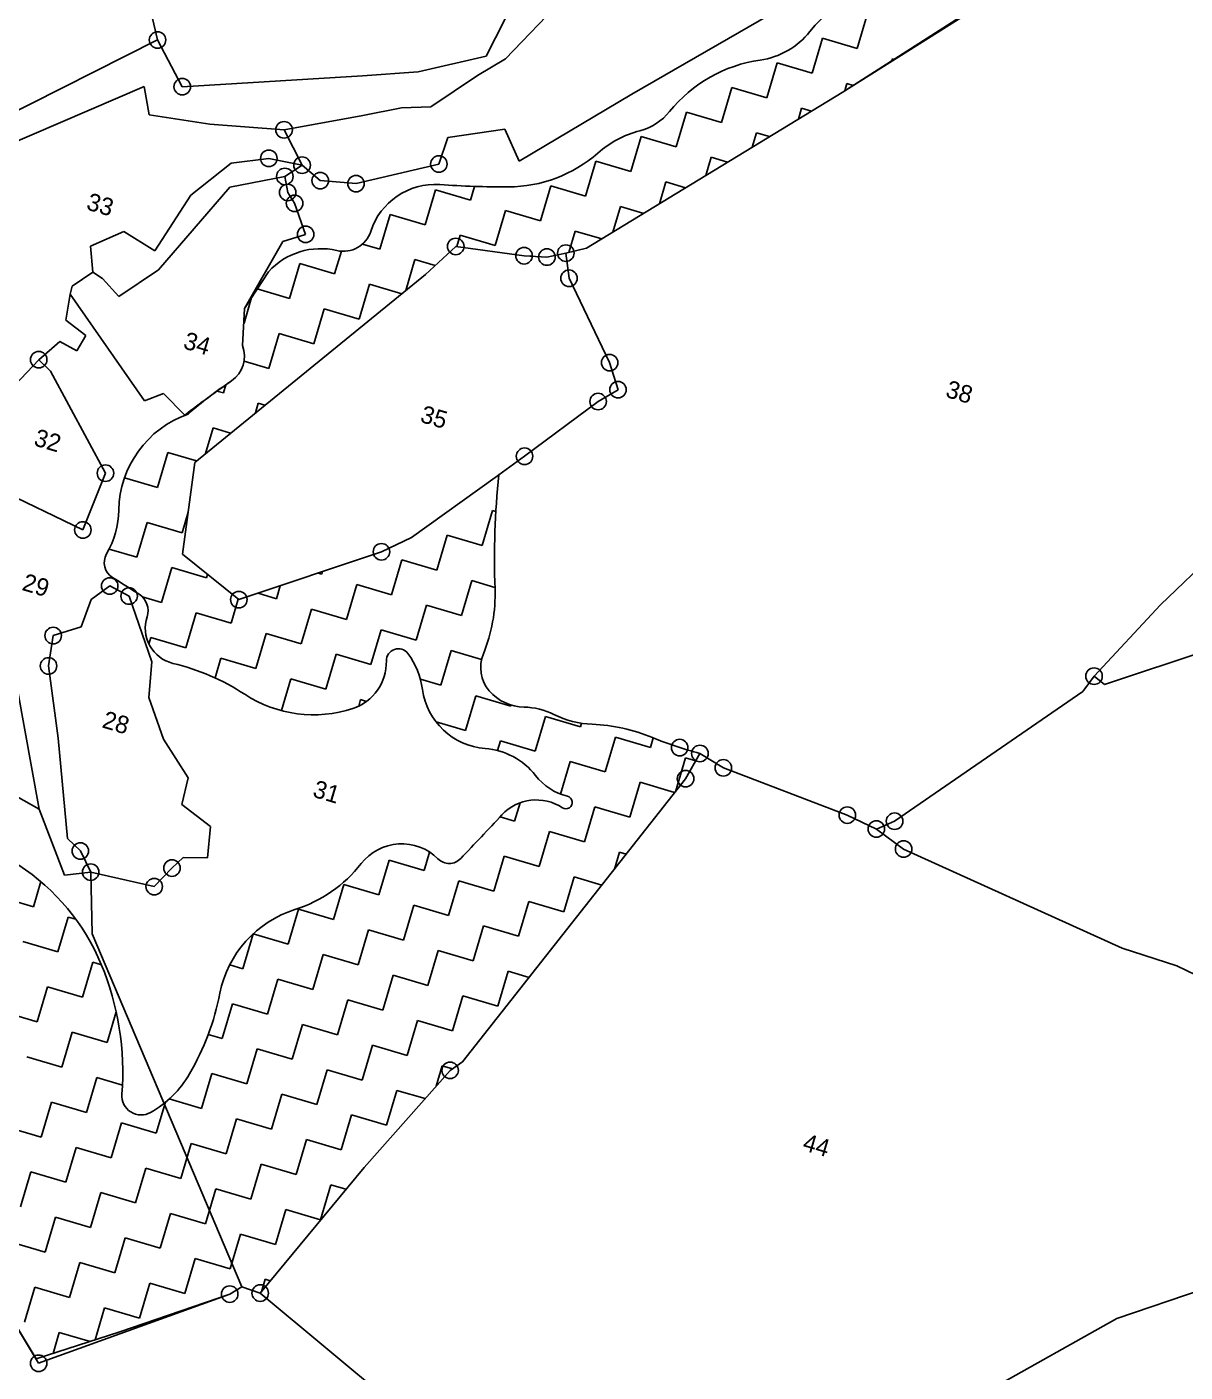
# Model space of a CAD drawing. Header units: metres. Extents: x 336276 to 340650, y 1777300 to 1780712.
# Drawn here: x 337389 to 338008, y 1778027 to 1778746 of the extents above; entities that cross this region are included whole.
import ezdxf
from ezdxf.enums import TextEntityAlignment as Align

# ---------------------------------------------------------------- set-up
doc = ezdxf.new("R2010")
doc.units = ezdxf.units.M
for name, color, linetype in [('POLY_HATCH', 12, 'Continuous'), ('POLY_PARCEL', 6, 'Continuous'), ('POLY_WATER', 4, 'Continuous'), ('TEXT_PARCEL', 7, 'Continuous')]:
    doc.layers.add(name, color=color, linetype=linetype)
doc.styles.add('TEXT_MAP', font='', dxfattribs={"height": 0.25})
doc.styles.get('TEXT_MAP').set_extended_font_data('Kruti Dev 050')

msp = doc.modelspace()

# ---------------------------------------------------------------- linework, layer by layer
for centre in [(337458.77, 1778739.23), (337471.98, 1778714.24), (337526.43, 1778691.17), (337518.27, 1778675.91), (337609.21, 1778672.9), (337526.84, 1778666.24), (337536.06, 1778672.29), (337545.77, 1778664.01), (337564.89, 1778662.4), (337528.36, 1778657.7), (337532.05, 1778651.88), (337537.95, 1778635.29), (337618.23, 1778628.82), (337654.76, 1778623.84), (337666.98, 1778623.14), (337677.11, 1778625.26), (337678.81, 1778611.81), (337395.22, 1778568.27), (337700.53, 1778566.68), (337705.02, 1778552.22), (337694.37, 1778545.88), (337655.02, 1778516.64), (337430.91, 1778507.58), (337418.84, 1778477.23), (337578.51, 1778465.56), (337433.19, 1778447.26), (337443.56, 1778441.88), (337502.23, 1778439.96), (337402.95, 1778420.74), (337400.46, 1778404.51), (337959.58, 1778399.04), (337738, 1778360.86), (337748.8, 1778357.71), (337761.33, 1778350.02), (337741.14, 1778344.23), (337827.62, 1778324.73), (337852.91, 1778321.49), (337843.16, 1778317.3), (337857.73, 1778306.61), (337417.48, 1778305.56), (337423, 1778294.26), (337466.49, 1778296.42), (337456.99, 1778286.51), (337615.21, 1778188.26), (337497.36, 1778068.62), (337513.66, 1778069.17), (337395.17, 1778031.64)]:
    msp.add_circle(centre, 4.42)
at = {"layer": 'POLY_HATCH'}
for p, q in [((337964.58, 1778800.5), (337824.85, 1778711.19)), ((337824.85, 1778711.19), (337688.1, 1778627.84)), ((337618.23, 1778628.82), (337602.11, 1778613.88)), ((337654.76, 1778623.84), (337618.23, 1778628.82)), ((337688.1, 1778627.84), (337677.11, 1778625.26)), ((337666.98, 1778623.14), (337654.76, 1778623.84)), ((337677.11, 1778625.26), (337666.98, 1778623.14)), ((337602.11, 1778613.88), (337478.64, 1778513.37)), ((337505.28, 1778595.7), (337518.08, 1778615.31)), ((337504.12, 1778575.8), (337505.28, 1778595.7)), ((337478.64, 1778513.37), (337472.13, 1778464.2)), ((337594.65, 1778473.19), (337639.23, 1778505.26)), ((337639.23, 1778505.26), (337641.28, 1778506.74)), ((337578.51, 1778465.56), (337594.65, 1778473.19)), ((337472.13, 1778464.2), (337502.23, 1778439.96)), ((337502.23, 1778439.96), (337578.51, 1778465.56)), ((337748.8, 1778357.71), (337741.14, 1778344.23)), ((337741.14, 1778344.23), (337621.88, 1778192.77)), ((337615.21, 1778188.26), (337569.17, 1778136.32)), ((337621.88, 1778192.77), (337615.21, 1778188.26)), ((337393.89, 1778034), (337324.15, 1778149.22)), ((337569.17, 1778136.32), (337513.66, 1778069.17)), ((337497.36, 1778068.62), (337438.64, 1778048.39)), ((337503.92, 1778072.59), (337497.36, 1778068.62)), ((337513.66, 1778069.17), (337503.92, 1778072.59)), ((337438.64, 1778048.39), (337393.89, 1778034))]:
    msp.add_line(p, q, dxfattribs=at)
at = {"layer": 'POLY_HATCH', "linetype": 'Continuous'}
for p, q in [((337832.96, 1778734.62), (337838.49, 1778753.3)), ((337808.75, 1778721.47), (337814.28, 1778740.15)), ((337814.28, 1778740.15), (337832.96, 1778734.62)), ((337851.36, 1778728.13), (337851.64, 1778729.09)), ((337851.64, 1778729.09), (337852.47, 1778728.84)), ((337784.53, 1778708.31), (337790.06, 1778727)), ((337790.06, 1778727), (337808.75, 1778721.47)), ((337760.32, 1778695.16), (337765.85, 1778713.84)), ((337765.85, 1778713.84), (337784.53, 1778708.31)), ((337826.3, 1778712.11), (337827.43, 1778715.94)), ((337827.43, 1778715.94), (337830.74, 1778714.96)), ((337736.11, 1778682.01), (337741.64, 1778700.69)), ((337741.64, 1778700.69), (337760.32, 1778695.16)), ((337801.49, 1778696.95), (337803.21, 1778702.78)), ((337803.21, 1778702.78), (337808.5, 1778701.22)), ((337711.89, 1778668.86), (337717.42, 1778687.54)), ((337717.42, 1778687.54), (337736.11, 1778682.01)), ((337776.69, 1778681.84), (337779, 1778689.63)), ((337779, 1778689.63), (337786.06, 1778687.54)), ((337687.68, 1778655.7), (337693.21, 1778674.39)), ((337693.21, 1778674.39), (337711.89, 1778668.86)), ((337751.9, 1778666.73), (337754.79, 1778676.48)), ((337754.79, 1778676.48), (337763.62, 1778673.87)), ((337727.11, 1778651.62), (337730.58, 1778663.33)), ((337730.58, 1778663.33), (337741.18, 1778660.19)), ((337601.89, 1778640.46), (337607.42, 1778659.14)), ((337607.42, 1778659.14), (337626.1, 1778653.61)), ((337626.1, 1778653.61), (337628.27, 1778660.93)), ((337663.47, 1778642.55), (337669, 1778661.24)), ((337669, 1778661.24), (337687.68, 1778655.7)), ((337702.32, 1778636.5), (337706.36, 1778650.17)), ((337706.36, 1778650.17), (337718.73, 1778646.51)), ((337577.67, 1778627.31), (337583.2, 1778645.99)), ((337583.2, 1778645.99), (337601.89, 1778640.46)), ((337639.25, 1778629.4), (337644.78, 1778648.08)), ((337644.78, 1778648.08), (337663.47, 1778642.55)), ((337618.74, 1778628.75), (337620.57, 1778634.93)), ((337620.57, 1778634.93), (337639.25, 1778629.4)), ((337678.78, 1778625.65), (337682.15, 1778637.02)), ((337682.15, 1778637.02), (337696.29, 1778632.83)), ((337568.31, 1778630.08), (337577.67, 1778627.31)), ((337529.25, 1778601), (337534.78, 1778619.69)), ((337534.78, 1778619.69), (337553.46, 1778614.16)), ((337553.46, 1778614.16), (337557.05, 1778626.28)), ((337591.45, 1778605.2), (337596.36, 1778621.78)), ((337596.36, 1778621.78), (337607.18, 1778618.57)), ((337657.88, 1778623.66), (337657.94, 1778623.87)), ((337657.94, 1778623.87), (337658.81, 1778623.61)), ((337512.06, 1778606.09), (337529.25, 1778601)), ((337566.61, 1778589.94), (337572.14, 1778608.63)), ((337572.14, 1778608.63), (337589.39, 1778603.52)), ((337505.03, 1778587.85), (337509.08, 1778601.52)), ((337542.4, 1778576.79), (337547.93, 1778595.47)), ((337547.93, 1778595.47), (337566.61, 1778589.94)), ((337504.83, 1778587.91), (337505.03, 1778587.85)), ((337518.19, 1778563.64), (337523.72, 1778582.32)), ((337523.72, 1778582.32), (337542.4, 1778576.79)), ((337505.02, 1778567.54), (337518.19, 1778563.64)), ((337493.97, 1778550.49), (337495.27, 1778554.86)), ((337490.51, 1778551.51), (337493.97, 1778550.49)), ((337511.14, 1778539.83), (337512.66, 1778544.95)), ((337512.66, 1778544.95), (337516.16, 1778543.92)), ((337484.37, 1778518.04), (337488.44, 1778531.8)), ((337488.44, 1778531.8), (337497.86, 1778529.02)), ((337458.7, 1778499.97), (337464.23, 1778518.65)), ((337464.23, 1778518.65), (337479.55, 1778514.11)), ((337441.13, 1778505.17), (337458.7, 1778499.97)), ((337471.85, 1778475.75), (337475.12, 1778486.78)), ((337632.38, 1778468.88), (337637.91, 1778487.56)), ((337637.91, 1778487.56), (337639.68, 1778487.03)), ((337447.64, 1778462.6), (337453.17, 1778481.28)), ((337453.17, 1778481.28), (337471.85, 1778475.75)), ((337608.16, 1778455.72), (337613.69, 1778474.41)), ((337613.69, 1778474.41), (337632.38, 1778468.88)), ((337432.88, 1778466.97), (337447.64, 1778462.6)), ((337460.79, 1778438.39), (337466.32, 1778457.07)), ((337466.32, 1778457.07), (337485, 1778451.54)), ((337544.66, 1778454.2), (337546.58, 1778453.63)), ((337546.58, 1778453.63), (337546.98, 1778454.98)), ((337583.95, 1778442.57), (337589.48, 1778461.25)), ((337589.48, 1778461.25), (337608.16, 1778455.72)), ((337485, 1778451.54), (337485.55, 1778453.39)), ((337522.37, 1778440.48), (337524.42, 1778447.41)), ((337559.74, 1778429.42), (337565.27, 1778448.1)), ((337565.27, 1778448.1), (337583.95, 1778442.57)), ((337621.31, 1778431.51), (337626.85, 1778450.19)), ((337626.85, 1778450.19), (337639.2, 1778446.54)), ((337450.69, 1778441.38), (337460.79, 1778438.39)), ((337498.16, 1778427.33), (337501.96, 1778440.17)), ((337512.49, 1778443.41), (337522.37, 1778440.48)), ((337473.94, 1778414.18), (337479.47, 1778432.86)), ((337479.47, 1778432.86), (337498.16, 1778427.33)), ((337535.52, 1778416.27), (337541.05, 1778434.95)), ((337541.05, 1778434.95), (337559.74, 1778429.42)), ((337597.1, 1778418.36), (337602.63, 1778437.04)), ((337602.63, 1778437.04), (337621.31, 1778431.51)), ((337454.19, 1778416.09), (337455.26, 1778419.71)), ((337455.26, 1778419.71), (337473.94, 1778414.18)), ((337511.31, 1778403.11), (337516.84, 1778421.8)), ((337516.84, 1778421.8), (337535.52, 1778416.27)), ((337572.89, 1778405.21), (337578.42, 1778423.89)), ((337578.42, 1778423.89), (337597.1, 1778418.36)), ((337610.25, 1778394.15), (337615.78, 1778412.83)), ((337615.78, 1778412.83), (337632.05, 1778408.01)), ((337489.51, 1778398.13), (337492.63, 1778408.64)), ((337492.63, 1778408.64), (337511.31, 1778403.11)), ((337548.68, 1778392.05), (337554.21, 1778410.74)), ((337554.21, 1778410.74), (337572.89, 1778405.21)), ((337524.97, 1778380.62), (337529.99, 1778397.58)), ((337529.99, 1778397.58), (337548.68, 1778392.05)), ((337599.32, 1778397.38), (337610.25, 1778394.15)), ((337566.32, 1778383.03), (337567.36, 1778386.52)), ((337567.36, 1778386.52), (337570.55, 1778385.58)), ((337623.41, 1778369.93), (337628.94, 1778388.61)), ((337628.94, 1778388.61), (337647.62, 1778383.08)), ((337647.62, 1778383.08), (337647.77, 1778383.61)), ((337660.77, 1778358.87), (337666.3, 1778377.55)), ((337666.3, 1778377.55), (337684.99, 1778372.02)), ((337607.69, 1778374.59), (337623.41, 1778369.93)), ((337684.99, 1778372.02), (337685.53, 1778373.87)), ((337640.58, 1778359.29), (337642.09, 1778364.4)), ((337642.09, 1778364.4), (337660.77, 1778358.87)), ((337698.14, 1778347.81), (337703.67, 1778366.49)), ((337703.67, 1778366.49), (337722.35, 1778360.96)), ((337722.35, 1778360.96), (337723.86, 1778366.06)), ((337735.66, 1778337.27), (337741.03, 1778355.43)), ((337741.03, 1778355.43), (337746.57, 1778353.79)), ((337674.31, 1778335.97), (337679.46, 1778353.34)), ((337679.46, 1778353.34), (337698.14, 1778347.81)), ((337711.29, 1778323.6), (337716.82, 1778342.28)), ((337716.82, 1778342.28), (337735.29, 1778336.81)), ((337649.71, 1778321.51), (337652.6, 1778331.28)), ((337687.08, 1778310.45), (337692.61, 1778329.13)), ((337692.61, 1778329.13), (337711.29, 1778323.6)), ((337641.95, 1778323.8), (337649.71, 1778321.51)), ((337662.86, 1778297.29), (337668.39, 1778315.98)), ((337668.39, 1778315.98), (337687.08, 1778310.45)), ((337601.29, 1778295.2), (337604.19, 1778305.01)), ((337703.1, 1778295.92), (337705.76, 1778304.91)), ((337705.76, 1778304.91), (337709.34, 1778303.85)), ((337577.07, 1778282.05), (337582.6, 1778300.73)), ((337582.6, 1778300.73), (337601.29, 1778295.2)), ((337638.65, 1778284.14), (337644.18, 1778302.82)), ((337644.18, 1778302.82), (337662.86, 1778297.29)), ((337392.34, 1778275.77), (337396.31, 1778289.21)), ((337614.44, 1778270.99), (337619.97, 1778289.67)), ((337619.97, 1778289.67), (337638.65, 1778284.14)), ((337676.02, 1778273.08), (337681.55, 1778291.76)), ((337681.55, 1778291.76), (337696.37, 1778287.37)), ((337552.86, 1778268.9), (337558.39, 1778287.58)), ((337558.39, 1778287.58), (337577.07, 1778282.05)), ((337373.65, 1778281.3), (337392.34, 1778275.77)), ((337528.65, 1778255.74), (337534.18, 1778274.43)), ((337534.18, 1778274.43), (337552.86, 1778268.9)), ((337590.22, 1778257.84), (337595.75, 1778276.52)), ((337595.75, 1778276.52), (337614.44, 1778270.99)), ((337651.8, 1778259.93), (337657.33, 1778278.61)), ((337657.33, 1778278.61), (337676.02, 1778273.08)), ((337405.49, 1778251.56), (337411.02, 1778270.24)), ((337411.02, 1778270.24), (337415.09, 1778269.04)), ((337504.43, 1778242.59), (337509.96, 1778261.27)), ((337509.96, 1778261.27), (337528.65, 1778255.74)), ((337566.01, 1778244.68), (337571.54, 1778263.37)), ((337571.54, 1778263.37), (337590.22, 1778257.84)), ((337627.59, 1778246.77), (337633.12, 1778265.46)), ((337633.12, 1778265.46), (337651.8, 1778259.93)), ((337386.81, 1778257.09), (337405.49, 1778251.56)), ((337418.64, 1778227.35), (337424.17, 1778246.03)), ((337424.17, 1778246.03), (337428.77, 1778244.67)), ((337541.8, 1778231.53), (337547.33, 1778250.21)), ((337547.33, 1778250.21), (337566.01, 1778244.68)), ((337603.38, 1778233.62), (337608.91, 1778252.3)), ((337608.91, 1778252.3), (337627.59, 1778246.77)), ((337497.38, 1778244.68), (337504.43, 1778242.59)), ((337579.16, 1778220.47), (337584.69, 1778239.15)), ((337584.69, 1778239.15), (337603.38, 1778233.62)), ((337640.74, 1778222.56), (337646.27, 1778241.24)), ((337646.27, 1778241.24), (337657.44, 1778237.94)), ((337394.43, 1778214.19), (337399.96, 1778232.88)), ((337399.96, 1778232.88), (337418.64, 1778227.35)), ((337517.58, 1778218.38), (337523.12, 1778237.06)), ((337523.12, 1778237.06), (337541.8, 1778231.53)), ((337554.95, 1778207.32), (337560.48, 1778226)), ((337560.48, 1778226), (337579.16, 1778220.47)), ((337616.53, 1778209.41), (337622.06, 1778228.09)), ((337622.06, 1778228.09), (337640.74, 1778222.56)), ((337375.74, 1778219.72), (337394.43, 1778214.19)), ((337431.79, 1778203.13), (337436.66, 1778219.57)), ((337493.37, 1778205.23), (337498.9, 1778223.91)), ((337498.9, 1778223.91), (337517.58, 1778218.38)), ((337530.74, 1778194.16), (337536.27, 1778212.85)), ((337536.27, 1778212.85), (337554.95, 1778207.32)), ((337592.32, 1778196.26), (337597.85, 1778214.94)), ((337597.85, 1778214.94), (337616.53, 1778209.41)), ((337407.58, 1778189.98), (337413.11, 1778208.66)), ((337413.11, 1778208.66), (337431.79, 1778203.13)), ((337485.86, 1778207.45), (337493.37, 1778205.23)), ((337388.9, 1778195.51), (337407.58, 1778189.98)), ((337506.52, 1778181.01), (337512.05, 1778199.7)), ((337512.05, 1778199.7), (337530.74, 1778194.16)), ((337568.1, 1778183.1), (337573.63, 1778201.79)), ((337573.63, 1778201.79), (337592.32, 1778196.26)), ((337543.89, 1778169.95), (337549.42, 1778188.63)), ((337549.42, 1778188.63), (337568.1, 1778183.1)), ((337607.79, 1778179.89), (337611, 1778190.73)), ((337611, 1778190.73), (337616.47, 1778189.11)), ((337420.73, 1778165.77), (337426.26, 1778184.45)), ((337426.26, 1778184.45), (337440.03, 1778180.38)), ((337482.31, 1778167.86), (337487.84, 1778186.54)), ((337487.84, 1778186.54), (337506.52, 1778181.01)), ((337519.68, 1778156.8), (337525.21, 1778175.48)), ((337525.21, 1778175.48), (337543.89, 1778169.95)), ((337581.26, 1778158.89), (337586.79, 1778177.57)), ((337586.79, 1778177.57), (337601.8, 1778173.13)), ((337396.52, 1778152.62), (337402.05, 1778171.3)), ((337402.05, 1778171.3), (337420.73, 1778165.77)), ((337458.1, 1778154.71), (337462.99, 1778171.23)), ((337465.02, 1778172.98), (337482.31, 1778167.86)), ((337433.88, 1778141.56), (337439.42, 1778160.24)), ((337439.42, 1778160.24), (337458.1, 1778154.71)), ((337495.46, 1778143.65), (337500.99, 1778162.33)), ((337500.99, 1778162.33), (337519.68, 1778156.8)), ((337557.04, 1778145.74), (337562.57, 1778164.42)), ((337562.57, 1778164.42), (337581.26, 1778158.89)), ((337377.84, 1778158.15), (337396.52, 1778152.62)), ((337409.67, 1778128.4), (337415.2, 1778147.09)), ((337415.2, 1778147.09), (337433.88, 1778141.56)), ((337471.25, 1778130.49), (337476.78, 1778149.18)), ((337476.78, 1778149.18), (337495.46, 1778143.65)), ((337532.83, 1778132.59), (337538.36, 1778151.27)), ((337538.36, 1778151.27), (337557.04, 1778145.74)), ((337508.62, 1778119.43), (337514.15, 1778138.12)), ((337514.15, 1778138.12), (337532.83, 1778132.59)), ((337385.46, 1778115.25), (337390.99, 1778133.93)), ((337390.99, 1778133.93), (337409.67, 1778128.4)), ((337447.04, 1778117.34), (337452.57, 1778136.02)), ((337452.57, 1778136.02), (337471.25, 1778130.49)), ((337484.4, 1778106.28), (337489.93, 1778124.96)), ((337489.93, 1778124.96), (337508.62, 1778119.43)), ((337545.98, 1778108.37), (337551.51, 1778127.06)), ((337551.51, 1778127.06), (337559.54, 1778124.68)), ((337422.82, 1778104.19), (337428.35, 1778122.87)), ((337428.35, 1778122.87), (337447.04, 1778117.34)), ((337398.61, 1778091.04), (337404.14, 1778109.72)), ((337404.14, 1778109.72), (337422.82, 1778104.19)), ((337460.19, 1778093.13), (337465.72, 1778111.81)), ((337465.72, 1778111.81), (337484.4, 1778106.28)), ((337521.77, 1778095.22), (337527.3, 1778113.9)), ((337527.3, 1778113.9), (337545.98, 1778108.37)), ((337379.93, 1778096.57), (337398.61, 1778091.04)), ((337435.98, 1778079.98), (337441.51, 1778098.66)), ((337441.51, 1778098.66), (337460.19, 1778093.13)), ((337497.56, 1778082.07), (337503.09, 1778100.75)), ((337503.09, 1778100.75), (337521.77, 1778095.22)), ((337473.34, 1778068.92), (337478.87, 1778087.6)), ((337478.87, 1778087.6), (337497.56, 1778082.07)), ((337411.76, 1778066.82), (337417.29, 1778085.51)), ((337417.29, 1778085.51), (337435.98, 1778079.98)), ((337449.13, 1778055.76), (337454.66, 1778074.45)), ((337454.66, 1778074.45), (337473.34, 1778068.92)), ((337514.28, 1778069.91), (337516.24, 1778076.54)), ((337516.24, 1778076.54), (337519.06, 1778075.7)), ((337387.55, 1778053.67), (337393.08, 1778072.35)), ((337393.08, 1778072.35), (337411.76, 1778066.82)), ((337425.36, 1778044.12), (337430.45, 1778061.29)), ((337430.45, 1778061.29), (337449.13, 1778055.76)), ((337402.9, 1778036.9), (337406.23, 1778048.14)), ((337406.23, 1778048.14), (337422.71, 1778043.26))]:
    msp.add_line(p, q, dxfattribs=at)
at = {"layer": 'POLY_HATCH'}
for centre, radius, start, end in [((337871.01, 1778693.2), 81.08, 92.38035, 141.47601), ((337775.13, 1778769.53), 41.48, 278.2045, 321.47601), ((337791.94, 1778652.91), 76.35, 98.2045, 140.99472), ((337708.9, 1778720.17), 30.52, 284.75605, 320.99472), ((337730.84, 1778636.87), 55.62, 104.75605, 131.22417), ((337646.19, 1778733.48), 72.82, 270.16382, 311.22417), ((337607.21, 1778625.74), 36.21, 86.06556, 162.12345), ((337644.93, 1779174.24), 513.58, 266.06556, 270.16382), ((337558.17, 1778641.56), 15.32, 256.83938, 342.12345), ((337546.05, 1778589.75), 37.89, 76.83938, 137.58647), ((337489.29, 1778570.01), 15.92, 304.68924, 21.32787), ((337612.14, 1778383.5), 207.41, 123.27113, 131.36879), ((337493.33, 1778486.99), 55.28, 109.30069, 179.09462), ((338076.2, 1778461.56), 437.26, 174.06943, 182.06458), ((337389.86, 1778488.73), 48.21, 329.72413, 358.97332), ((337439.52, 1778459.74), 9.29, 149.72413, 238.65839), ((337150.14, 1777984.57), 547.06, 56.89609, 58.65839), ((337443.2, 1778434.06), 10.48, 341.69766, 56.89609), ((337555.55, 1778442.79), 83.73, 337.65192, 2.06458), ((337471.49, 1778424.7), 19.33, 161.69766, 256.57321), ((337587.52, 1778407.33), 6.4, 36.24463, 181.3342), ((337558.74, 1778386.23), 42.08, 7.80359, 36.24463), ((337650.67, 1778403.69), 19.11, 157.65192, 220.54238), ((337438.75, 1778287.56), 121.66, 56.7785, 76.57321), ((337555.01, 1778406.57), 26.12, 288.29194, 1.3342), ((337636.72, 1778396.92), 36.63, 187.80359, 265.6804), ((337655.21, 1778407.57), 25.09, 220.54238, 269.00697), ((337542.16, 1778445.45), 67.07, 236.7785, 288.29194), ((337654.13, 1778345.27), 37.22, 63.46016, 89.00697), ((337693.18, 1778423.46), 50.18, 243.46016, 267.79805), ((337687.68, 1778280.37), 93.02, 67.38452, 87.79805), ((337796.59, 1778541.8), 190.19, 247.38452, 255.44729), ((337631.13, 1778322.84), 37.65, 37.83141, 85.6804), ((337685.43, 1778365.01), 31.1, 217.83141, 256.05248), ((337661.38, 1778307.58), 25.28, 56.70161, 136.85881), ((337677.12, 1778331.54), 3.39, 236.70161, 76.05248), ((335177.58, 1780635.23), 3378.73, 316.3145, 316.85881), ((337589.32, 1778281.87), 27.5, 45.20091, 141.93995), ((337320.82, 1778200.09), 116.8, 22.57162, 56.96371), ((337510.32, 1778343.72), 72.83, 287.5223, 321.93995), ((337614.71, 1778307.43), 8.53, 225.20091, 316.3145), ((337550.01, 1778218.01), 59, 107.5223, 168.79101), ((337289.85, 1778187.22), 150.33, 355.51658, 22.57162), ((337354.99, 1778256.66), 139.82, 329.83383, 348.79101), ((337427.16, 1778214.71), 56.34, 299.64989, 329.83383), ((337449.95, 1778174.67), 10.26, 175.51658, 299.64989)]:
    msp.add_arc(centre, radius, start, end, dxfattribs=at)
at = {"layer": 'POLY_PARCEL'}
for p, q in [((337977.94, 1778807.66), (337824.85, 1778711.19)), ((337792.24, 1778756.21), (337712.45, 1778710.32)), ((337454.86, 1778756.04), (337458.77, 1778739.23)), ((337712.45, 1778710.32), (337652.2, 1778674.35)), ((337824.85, 1778711.19), (337688.1, 1778627.84)), ((337644.44, 1778691.49), (337614.05, 1778686.99)), ((337652.2, 1778674.35), (337644.44, 1778691.49)), ((337526.43, 1778691.17), (337536.06, 1778672.29)), ((337614.05, 1778686.99), (337609.21, 1778672.9)), ((337498.21, 1778673.37), (337476.55, 1778656.26)), ((337518.27, 1778675.91), (337498.21, 1778673.37)), ((337536.06, 1778672.29), (337518.27, 1778675.91)), ((337536.06, 1778672.29), (337526.84, 1778666.24)), ((337545.77, 1778664.01), (337536.06, 1778672.29)), ((337609.21, 1778672.9), (337564.89, 1778662.4)), ((337497.48, 1778660.47), (337526.84, 1778666.24)), ((337526.84, 1778666.24), (337528.36, 1778657.7)), ((337564.89, 1778662.4), (337545.77, 1778664.01)), ((337476.55, 1778656.26), (337457.31, 1778626.48)), ((337459.3, 1778616.26), (337497.48, 1778660.47)), ((337528.36, 1778657.7), (337532.05, 1778651.88)), ((337532.05, 1778651.88), (337537.95, 1778635.29)), ((337440.68, 1778636.8), (337422.92, 1778628.95)), ((337457.31, 1778626.48), (337440.68, 1778636.8)), ((337537.95, 1778635.29), (337525.79, 1778631.42)), ((337422.92, 1778628.95), (337424.21, 1778615.08)), ((337525.79, 1778631.42), (337505.28, 1778595.7)), ((337602.11, 1778613.88), (337618.23, 1778628.82)), ((337618.23, 1778628.82), (337654.76, 1778623.84)), ((337688.1, 1778627.84), (337677.11, 1778625.26)), ((337654.76, 1778623.84), (337666.98, 1778623.14)), ((337666.98, 1778623.14), (337677.11, 1778625.26)), ((337677.11, 1778625.26), (337678.81, 1778611.81)), ((337424.21, 1778615.08), (337413.11, 1778607.57)), ((337424.21, 1778615.08), (337429.37, 1778611.62)), ((337438.13, 1778602.09), (337459.3, 1778616.26)), ((337478.64, 1778513.37), (337602.11, 1778613.88)), ((337413.11, 1778607.57), (337412.11, 1778603.37)), ((337429.37, 1778611.62), (337438.13, 1778602.09)), ((337678.81, 1778611.81), (337700.53, 1778566.68)), ((337412.11, 1778603.37), (337409.64, 1778589.32)), ((337451.74, 1778546.26), (337412.11, 1778603.37)), ((337505.28, 1778595.7), (337504.12, 1778575.8)), ((337409.64, 1778589.32), (337420.34, 1778581.14)), ((337406.59, 1778578.01), (337395.22, 1778568.27)), ((337415.55, 1778573.05), (337406.59, 1778578.01)), ((337420.34, 1778581.14), (337415.55, 1778573.05)), ((337395.22, 1778568.27), (337358.15, 1778529.12)), ((337401.52, 1778562.16), (337395.22, 1778568.27)), ((337430.91, 1778507.58), (337401.52, 1778562.16)), ((337700.53, 1778566.68), (337705.02, 1778552.22)), ((337461.9, 1778550.17), (337451.74, 1778546.26)), ((337473.36, 1778538.68), (337461.9, 1778550.17)), ((337705.02, 1778552.22), (337694.37, 1778545.88)), ((337694.37, 1778545.88), (337655.02, 1778516.64)), ((337472.13, 1778464.2), (337478.64, 1778513.37)), ((337655.02, 1778516.64), (337641.28, 1778506.74)), ((337354.82, 1778508.11), (337418.84, 1778477.23)), ((337418.84, 1778477.23), (337430.91, 1778507.58)), ((337639.23, 1778505.26), (337594.65, 1778473.19)), ((337641.28, 1778506.74), (337639.23, 1778505.26)), ((337594.65, 1778473.19), (337578.51, 1778465.56)), ((338029.64, 1778470.24), (337995.05, 1778437.26)), ((337502.23, 1778439.96), (337472.13, 1778464.2)), ((337578.51, 1778465.56), (337502.23, 1778439.96)), ((337433.19, 1778447.26), (337423.26, 1778440.01)), ((337443.56, 1778441.88), (337433.19, 1778447.26)), ((337423.26, 1778440.01), (337417.95, 1778425.43)), ((337423.26, 1778440.01), (337423.26, 1778440.01)), ((337455.63, 1778406.69), (337443.56, 1778441.88)), ((337376.43, 1778433.33), (337395.5, 1778327.85)), ((337995.05, 1778437.26), (337959.58, 1778399.04)), ((337417.95, 1778425.43), (337402.95, 1778420.74)), ((337417.95, 1778425.43), (337417.95, 1778425.43)), ((337402.95, 1778420.74), (337400.46, 1778404.51)), ((338021.54, 1778413.23), (337965.25, 1778394.64)), ((337400.46, 1778404.51), (337405.62, 1778365.86)), ((337454.1, 1778387.61), (337455.63, 1778406.69)), ((337959.58, 1778399.04), (337953.62, 1778390.88)), ((337965.25, 1778394.64), (337959.58, 1778399.04)), ((337953.62, 1778390.88), (337852.91, 1778321.49)), ((337965.25, 1778394.64), (337965.25, 1778394.64)), ((337461.9, 1778365.36), (337454.1, 1778387.61)), ((337405.62, 1778365.86), (337410.56, 1778312.32)), ((337475.22, 1778344.6), (337461.9, 1778365.36)), ((337741.14, 1778344.23), (337748.8, 1778357.71)), ((337748.8, 1778357.71), (337761.33, 1778350.02)), ((337761.33, 1778350.02), (337827.62, 1778324.73)), ((337471.7, 1778330.48), (337475.22, 1778344.6)), ((337621.88, 1778192.77), (337741.14, 1778344.23)), ((337383.16, 1778334.79), (337395.5, 1778327.85)), ((337395.5, 1778327.85), (337409, 1778292.62)), ((337487.02, 1778318.69), (337471.7, 1778330.48)), ((337827.62, 1778324.73), (337843.16, 1778317.3)), ((337485.5, 1778301.97), (337487.02, 1778318.69)), ((337852.91, 1778321.49), (337843.16, 1778317.3)), ((337410.56, 1778312.32), (337417.48, 1778305.56)), ((337843.16, 1778317.3), (337857.73, 1778306.61)), ((337417.48, 1778305.56), (337423, 1778294.26)), ((337857.73, 1778306.61), (337974.69, 1778253.56)), ((337456.99, 1778286.51), (337466.49, 1778296.42)), ((337466.49, 1778296.42), (337472.38, 1778302)), ((337472.38, 1778302), (337485.5, 1778301.97)), ((337409, 1778292.62), (337423, 1778294.26)), ((337423, 1778294.26), (337456.99, 1778286.51)), ((337423.81, 1778261.23), (337423, 1778294.26)), ((337503.92, 1778072.59), (337423.81, 1778261.23)), ((337974.69, 1778253.56), (338003.85, 1778244.22)), ((338003.85, 1778244.22), (338184.97, 1778155.05)), ((337569.17, 1778136.32), (337615.21, 1778188.26)), ((337615.21, 1778188.26), (337621.88, 1778192.77)), ((337395.17, 1778031.64), (337324.15, 1778149.22)), ((337513.66, 1778069.17), (337569.17, 1778136.32)), ((337497.36, 1778068.62), (337395.17, 1778031.64)), ((337503.92, 1778072.59), (337497.36, 1778068.62)), ((337513.66, 1778069.17), (337503.92, 1778072.59)), ((337513.66, 1778069.17), (337612.2, 1777987.21)), ((337971.69, 1778055.62), (338017.92, 1778071.35)), ((337903.11, 1778017.09), (337971.69, 1778055.62)), ((337395.17, 1778031.64), (337395.17, 1778031.64))]:
    msp.add_line(p, q, dxfattribs=at)
for centre, radius, start, end in [((337489.29, 1778570.01), 15.92, 304.68924, 21.32787), ((337849.01, 1778050.31), 616.13, 124.68924, 127.56703)]:
    msp.add_arc(centre, radius, start, end, dxfattribs=at)
at = {"layer": 'POLY_WATER'}
for p, q in [((337634.52, 1778730.52), (337649.72, 1778760.32)), ((337675.68, 1778761.45), (337644.8, 1778729.17)), ((337373.46, 1778696.35), (337458.77, 1778739.23)), ((337458.77, 1778739.23), (337471.98, 1778714.24)), ((337598.19, 1778722.16), (337634.52, 1778730.52)), ((337644.8, 1778729.17), (337629.83, 1778720.25)), ((337568.4, 1778720.01), (337598.19, 1778722.16)), ((337629.83, 1778720.25), (337604.84, 1778703.53)), ((337451.59, 1778714.35), (337377.39, 1778682.42)), ((337454.29, 1778699.18), (337451.59, 1778714.35)), ((337471.98, 1778714.24), (337568.4, 1778720.01)), ((337486.73, 1778694.19), (337454.29, 1778699.18)), ((337568.52, 1778698.88), (337526.43, 1778691.17)), ((337589.27, 1778703.01), (337568.52, 1778698.88)), ((337604.84, 1778703.53), (337589.27, 1778703.01)), ((337526.43, 1778691.17), (337486.73, 1778694.19))]:
    msp.add_line(p, q, dxfattribs=at)

# ---------------------------------------------------------------- texts
at = {"layer": 'TEXT_PARCEL', "style": 'TEXT_MAP'}
for s, p in [('33', (337428.18, 1778651.25)), ('34', (337479.97, 1778576.97)), ('38', (337887.61, 1778551.05)), ('35', (337606.67, 1778537.62)), ('32', (337400.06, 1778525.09)), ('29', (337393.76, 1778447.73)), ('28', (337436.57, 1778374.26)), ('31', (337549.2, 1778337.23)), ('44', (337811.16, 1778148.26))]:
    msp.add_text(s, height=9.352, rotation=343.51053, dxfattribs=at).set_placement(p, align=Align.MIDDLE)

doc.saveas('drawing.dxf')
